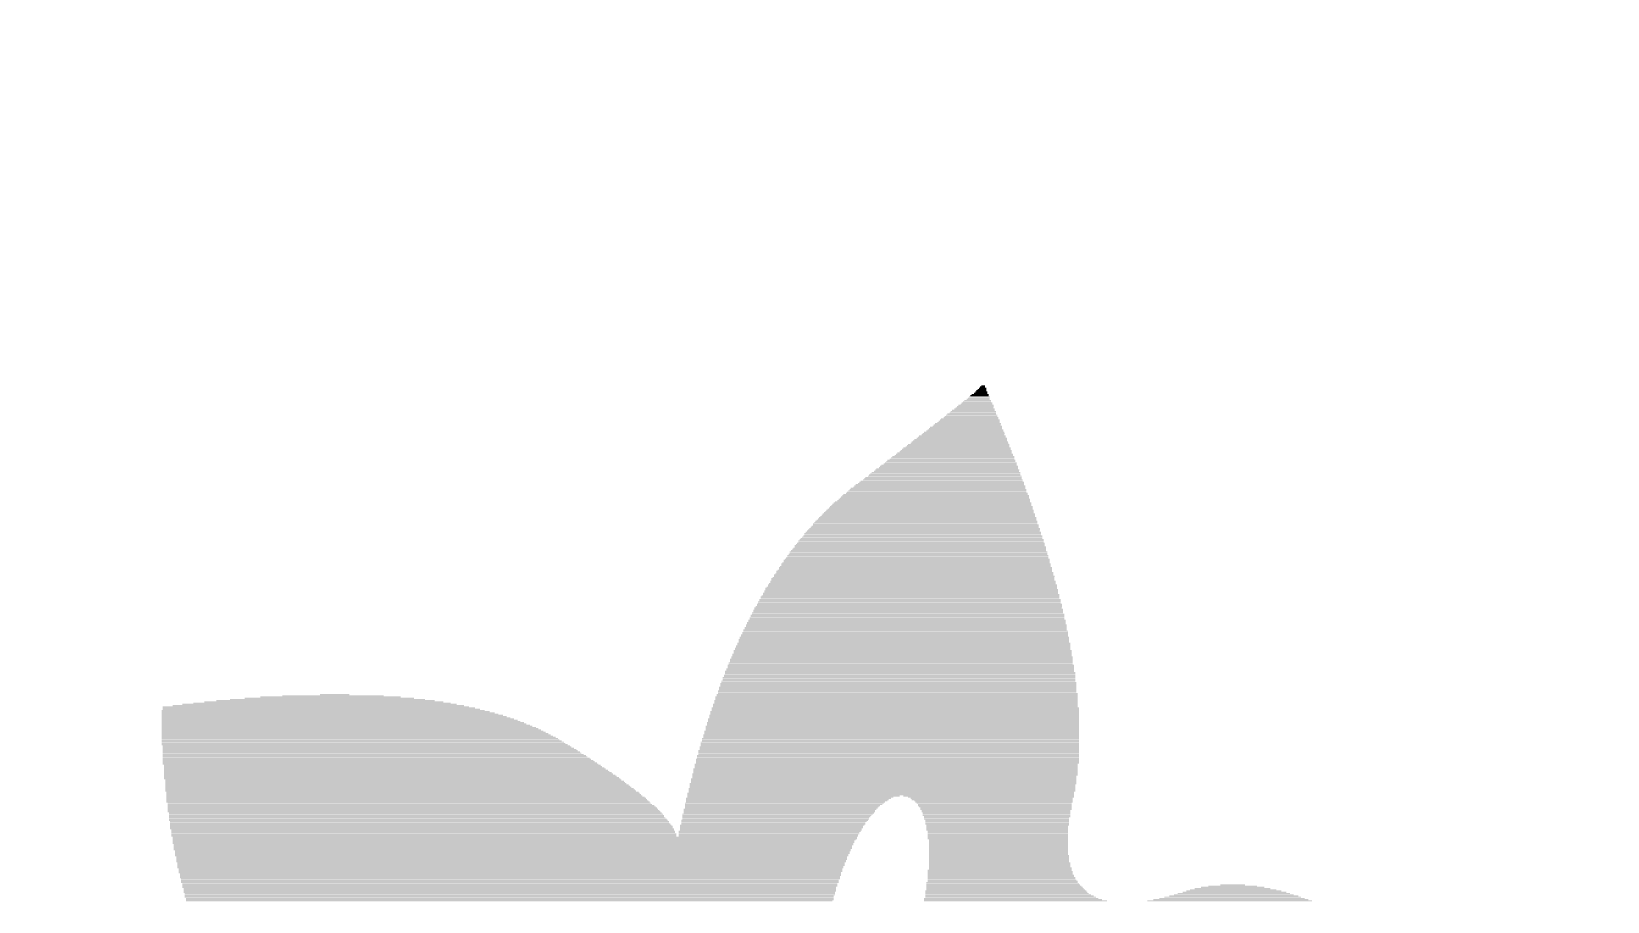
# Model space of a CAD drawing. Extents: x 0 to 86.4, y -0.1 to 54.7.
# Drawn here: x 79.735 to 83.017, y 43.321 to 45.132 of the extents above; entities that cross this region are included whole.
import ezdxf

# ---------------------------------------------------------------- set-up
doc = ezdxf.new("R2010")
doc.units = 0
doc.layers.add('20', color=53, linetype='CONTINUOUS')
doc.layers.add('21', color=40, linetype='CONTINUOUS')

# ---------------------------------------------------------------- blocks, each defined once
blk = doc.blocks.new('RECT')
blk.add_solid([(-0.5, -0.5), (0.5, -0.5), (-0.5, 0.5), (0.5, 0.5)])

msp = doc.modelspace()

# ---------------------------------------------------------------- linework, layer by layer
at = {"layer": '20', "const_width": 0.127}
msp.add_lwpolyline([(86.36, 41.91, 0.4142), (73.66, 54.61)], format="xyb", dxfattribs=at)

# ---------------------------------------------------------------- block references
at = {"layer": '21'}
for p, xscale, yscale in [((81.7054, 44.3635), 0.0558, 0.0024), ((81.7066, 44.3661), 0.0482, 0.0026), ((81.7079, 44.3686), 0.0456, 0.0024), ((81.7092, 44.3712), 0.0432, 0.0026), ((81.7092, 44.3737), 0.038, 0.0024), ((81.7105, 44.3762), 0.0356, 0.0024), ((81.7117, 44.3788), 0.0278, 0.0026), ((81.713, 44.3813), 0.0254, 0.0024), ((81.713, 44.3839), 0.0202, 0.0026), ((81.7143, 44.3864), 0.0178, 0.0024), ((81.7155, 44.3889), 0.0152, 0.0024), ((81.7155, 44.3915), 0.01, 0.0026), ((81.7168, 44.394), 0.0076, 0.0024), ((81.6914, 44.3305), 0.1092, 0.0024), ((81.6927, 44.3331), 0.1066, 0.0026), ((81.6927, 44.3356), 0.1016, 0.0024), ((81.6952, 44.3381), 0.0964, 0.0024), ((81.6965, 44.3407), 0.094, 0.0026), ((81.6965, 44.3432), 0.0888, 0.0024), ((81.699, 44.3458), 0.0838, 0.0026), ((81.699, 44.3483), 0.0786, 0.0024), ((81.7003, 44.3508), 0.0762, 0.0024), ((81.7016, 44.3534), 0.0736, 0.0026), ((81.7028, 44.3559), 0.066, 0.0024), ((81.7041, 44.3585), 0.0634, 0.0026), ((81.7041, 44.361), 0.0584, 0.0024), ((81.6774, 44.2975), 0.1676, 0.0024), ((81.6787, 44.3), 0.16, 0.0024), ((81.68, 44.3026), 0.1574, 0.0026), ((81.68, 44.3051), 0.1524, 0.0024), ((81.6812, 44.3077), 0.1498, 0.0026), ((81.6838, 44.3102), 0.1448, 0.0024), ((81.6838, 44.3127), 0.1396, 0.0024), ((81.6851, 44.3153), 0.1372, 0.0026), ((81.6863, 44.3178), 0.1294, 0.0024), ((81.6876, 44.3204), 0.127, 0.0026), ((81.6889, 44.3229), 0.1244, 0.0024), ((81.6889, 44.3254), 0.1194, 0.0024), ((81.6914, 44.328), 0.1142, 0.0026), ((81.6622, 44.2645), 0.2234, 0.0026), ((81.6634, 44.267), 0.2158, 0.0024), ((81.6647, 44.2696), 0.2132, 0.0026), ((81.666, 44.2721), 0.2108, 0.0024), ((81.6673, 44.2746), 0.2032, 0.0024), ((81.6685, 44.2772), 0.2006, 0.0026), ((81.6686, 44.2797), 0.1956, 0.0024), ((81.6698, 44.2823), 0.193, 0.0026), ((81.6724, 44.2848), 0.188, 0.0024), ((81.6723, 44.2873), 0.1828, 0.0024), ((81.6736, 44.2899), 0.1802, 0.0026), ((81.6749, 44.2924), 0.1726, 0.0024), ((81.6762, 44.295), 0.1702, 0.0026), ((81.6495, 44.234), 0.2742, 0.0024), ((81.6495, 44.2365), 0.2692, 0.0024), ((81.6507, 44.2391), 0.2666, 0.0026), ((81.652, 44.2416), 0.259, 0.0024), ((81.6533, 44.2442), 0.2564, 0.0026), ((81.6546, 44.2467), 0.254, 0.0024), ((81.6559, 44.2492), 0.2464, 0.0024), ((81.6571, 44.2518), 0.2438, 0.0026), ((81.6571, 44.2543), 0.2386, 0.0024), ((81.6596, 44.2569), 0.2336, 0.0026), ((81.6609, 44.2594), 0.231, 0.0024), ((81.6609, 44.2619), 0.226, 0.0024), ((81.633, 44.201), 0.3276, 0.0026), ((81.6342, 44.2035), 0.325, 0.0024), ((81.6368, 44.2061), 0.32, 0.0026), ((81.6368, 44.2086), 0.315, 0.0024), ((81.6381, 44.2111), 0.3124, 0.0024), ((81.6393, 44.2137), 0.3098, 0.0026), ((81.6406, 44.2162), 0.3022, 0.0024), ((81.6419, 44.2188), 0.2998, 0.0026), ((81.6419, 44.2213), 0.2946, 0.0024), ((81.6444, 44.2238), 0.2894, 0.0024), ((81.6457, 44.2264), 0.287, 0.0026), ((81.6457, 44.2289), 0.282, 0.0024), ((81.6482, 44.2315), 0.2768, 0.0026), ((81.6177, 44.168), 0.3834, 0.0026), ((81.6203, 44.1705), 0.3784, 0.0024), ((81.6203, 44.173), 0.3734, 0.0024), ((81.6216, 44.1756), 0.3708, 0.0026), ((81.6228, 44.1781), 0.3682, 0.0024), ((81.6228, 44.1807), 0.3632, 0.0026), ((81.6254, 44.1832), 0.3582, 0.0024), ((81.6267, 44.1857), 0.3556, 0.0024), ((81.6266, 44.1883), 0.3504, 0.0026), ((81.6292, 44.1908), 0.3454, 0.0024), ((81.6304, 44.1934), 0.3428, 0.0026), ((81.6305, 44.1959), 0.3378, 0.0024), ((81.633, 44.1984), 0.3328, 0.0024), ((81.6063, 44.1349), 0.4318, 0.0024), ((81.6063, 44.1375), 0.4266, 0.0026), ((81.6076, 44.14), 0.4242, 0.0024), ((81.6089, 44.1426), 0.4216, 0.0026), ((81.6089, 44.1451), 0.4166, 0.0024), ((81.6101, 44.1476), 0.414, 0.0024), ((81.6114, 44.1502), 0.4114, 0.0026), ((81.6114, 44.1527), 0.4064, 0.0024), ((81.6139, 44.1553), 0.4012, 0.0026), ((81.6152, 44.1578), 0.3988, 0.0024), ((81.6152, 44.1603), 0.3936, 0.0024), ((81.6165, 44.1629), 0.3912, 0.0026), ((81.6178, 44.1654), 0.3886, 0.0024), ((81.5962, 44.1019), 0.4724, 0.0024), ((81.5962, 44.107), 0.4674, 0.0024), ((81.5974, 44.1045), 0.4698, 0.0026), ((81.5974, 44.1095), 0.4648, 0.0024), ((81.5987, 44.1121), 0.4622, 0.0026), ((81.5987, 44.1146), 0.4572, 0.0024), ((81.6, 44.1172), 0.4546, 0.0026), ((81.6012, 44.1197), 0.452, 0.0024), ((81.6012, 44.1222), 0.447, 0.0024), ((81.6025, 44.1248), 0.4444, 0.0026), ((81.6038, 44.1273), 0.442, 0.0024), ((81.6038, 44.1299), 0.4368, 0.0026), ((81.605, 44.1324), 0.4342, 0.0024), ((81.5873, 44.0714), 0.5106, 0.0024), ((81.5873, 44.0689), 0.5106, 0.0024), ((81.5886, 44.074), 0.508, 0.0026), ((81.5885, 44.0765), 0.5028, 0.0024), ((81.5898, 44.0791), 0.5004, 0.0026), ((81.5911, 44.0816), 0.4978, 0.0024), ((81.5911, 44.0867), 0.4928, 0.0026), ((81.5911, 44.0841), 0.4928, 0.0024), ((81.5924, 44.0892), 0.4902, 0.0024), ((81.5923, 44.0918), 0.485, 0.0026), ((81.5936, 44.0943), 0.4826, 0.0024), ((81.5949, 44.0968), 0.48, 0.0024), ((81.5949, 44.0994), 0.475, 0.0026), ((81.5796, 44.0359), 0.546, 0.0026), ((81.5809, 44.041), 0.5434, 0.0026), ((81.5809, 44.0384), 0.5434, 0.0024), ((81.5809, 44.0435), 0.5384, 0.0024), ((81.5822, 44.0486), 0.536, 0.0026), ((81.5822, 44.046), 0.536, 0.0024), ((81.5822, 44.0511), 0.5308, 0.0024), ((81.5834, 44.0537), 0.5282, 0.0026), ((81.5847, 44.0562), 0.5256, 0.0024), ((81.5847, 44.0613), 0.5206, 0.0026), ((81.586, 44.0587), 0.5232, 0.0024), ((81.586, 44.0638), 0.5182, 0.0024), ((81.5873, 44.0664), 0.5156, 0.0026), ((81.5733, 44.0029), 0.579, 0.0026), ((81.5733, 44.0079), 0.574, 0.0024), ((81.5746, 44.0054), 0.5766, 0.0024), ((81.5745, 44.0105), 0.5714, 0.0026), ((81.5758, 44.0156), 0.5688, 0.0026), ((81.5758, 44.013), 0.5688, 0.0024), ((81.5758, 44.0181), 0.5638, 0.0024), ((81.5771, 44.0232), 0.5612, 0.0026), ((81.5771, 44.0206), 0.5612, 0.0024), ((81.5771, 44.0257), 0.5562, 0.0024), ((81.5784, 44.0308), 0.5538, 0.0024), ((81.5784, 44.0283), 0.5538, 0.0026), ((81.5797, 44.0333), 0.5512, 0.0024), ((81.5669, 43.9724), 0.607, 0.0026), ((81.5682, 43.9698), 0.6096, 0.0024), ((81.5682, 43.9749), 0.6044, 0.0024), ((81.5695, 43.98), 0.602, 0.0024), ((81.5695, 43.9775), 0.602, 0.0026), ((81.5695, 43.9825), 0.5968, 0.0024), ((81.5708, 43.9876), 0.5944, 0.0024), ((81.5708, 43.9851), 0.5944, 0.0026), ((81.5707, 43.9927), 0.5892, 0.0024), ((81.5707, 43.9902), 0.5892, 0.0026), ((81.572, 43.9952), 0.5866, 0.0024), ((81.572, 44.0003), 0.5816, 0.0024), ((81.5733, 43.9978), 0.5842, 0.0026), ((81.5632, 43.9394), 0.635, 0.0026), ((81.5632, 43.9368), 0.635, 0.0024), ((81.5631, 43.9444), 0.6298, 0.0024), ((81.5631, 43.9419), 0.6298, 0.0024), ((81.5644, 43.9495), 0.6274, 0.0024), ((81.5644, 43.947), 0.6274, 0.0026), ((81.5644, 43.9546), 0.6222, 0.0024), ((81.5644, 43.9521), 0.6222, 0.0026), ((81.5657, 43.9571), 0.6198, 0.0024), ((81.5657, 43.9622), 0.6146, 0.0024), ((81.567, 43.9597), 0.6172, 0.0026), ((81.5669, 43.9673), 0.612, 0.0024), ((81.5669, 43.9648), 0.612, 0.0026), ((81.5581, 43.9063), 0.6604, 0.0024), ((81.5581, 43.9038), 0.6604, 0.0024), ((81.558, 43.9114), 0.6552, 0.0024), ((81.558, 43.9089), 0.6552, 0.0026), ((81.5593, 43.9165), 0.6526, 0.0024), ((81.5593, 43.914), 0.6526, 0.0026), ((81.5593, 43.9216), 0.6476, 0.0026), ((81.5606, 43.919), 0.6502, 0.0024), ((81.5606, 43.9267), 0.6452, 0.0026), ((81.5606, 43.9241), 0.6452, 0.0024), ((81.5606, 43.9317), 0.64, 0.0024), ((81.5619, 43.9292), 0.6426, 0.0024), ((81.5619, 43.9343), 0.6376, 0.0026), ((81.553, 43.8708), 0.6858, 0.0026), ((81.553, 43.8759), 0.6808, 0.0026), ((81.553, 43.8733), 0.6808, 0.0024), ((81.5543, 43.8809), 0.6782, 0.0024), ((81.5543, 43.8784), 0.6782, 0.0024), ((81.5542, 43.886), 0.673, 0.0024), ((81.5555, 43.8835), 0.6756, 0.0026), ((81.5555, 43.8911), 0.6704, 0.0024), ((81.5555, 43.8886), 0.6704, 0.0026), ((81.5568, 43.8962), 0.668, 0.0026), ((81.5568, 43.8936), 0.668, 0.0024), ((81.5568, 43.9013), 0.663, 0.0026), ((81.5568, 43.8987), 0.663, 0.0024), ((81.5492, 43.8428), 0.7036, 0.0024), ((81.5492, 43.8403), 0.7036, 0.0024), ((81.5491, 43.8479), 0.6984, 0.0024), ((81.5491, 43.8454), 0.6984, 0.0026), ((81.5504, 43.853), 0.6958, 0.0024), ((81.5504, 43.8505), 0.6958, 0.0026), ((81.5517, 43.8581), 0.6934, 0.0026), ((81.5517, 43.8555), 0.6934, 0.0024), ((81.5517, 43.8657), 0.6882, 0.0024), ((81.5517, 43.8632), 0.6882, 0.0026), ((81.5517, 43.8606), 0.6882, 0.0024), ((81.553, 43.8682), 0.6858, 0.0024), ((81.5454, 43.8124), 0.7214, 0.0026), ((81.5454, 43.8098), 0.7214, 0.0024), ((81.5454, 43.8073), 0.7214, 0.0026), ((81.5453, 43.8174), 0.7162, 0.0024), ((81.5453, 43.8149), 0.7162, 0.0024), ((81.5466, 43.8251), 0.7136, 0.0026), ((81.5466, 43.8225), 0.7136, 0.0024), ((81.5466, 43.82), 0.7136, 0.0026), ((81.5479, 43.8301), 0.7112, 0.0024), ((81.5479, 43.8276), 0.7112, 0.0024), ((81.5479, 43.8352), 0.706, 0.0024), ((81.5479, 43.8327), 0.706, 0.0026), ((81.5492, 43.8378), 0.7036, 0.0026), ((81.5403, 43.7743), 0.7416, 0.0026), ((81.5403, 43.7793), 0.7366, 0.0024), ((81.5415, 43.7768), 0.739, 0.0024), ((81.5415, 43.787), 0.734, 0.0026), ((81.5415, 43.7844), 0.734, 0.0024), ((81.5415, 43.7819), 0.734, 0.0026), ((81.5428, 43.792), 0.7314, 0.0024), ((81.5428, 43.7895), 0.7314, 0.0024), ((81.5428, 43.7997), 0.7264, 0.0026), ((81.5441, 43.7971), 0.729, 0.0024), ((81.5441, 43.7946), 0.729, 0.0026), ((81.5441, 43.8047), 0.7238, 0.0024), ((81.5441, 43.8022), 0.7238, 0.0024), ((80.3516, 43.7412), 0.4064, 0.0024), ((80.3554, 43.7438), 0.353, 0.0026), ((80.3579, 43.7463), 0.292, 0.0024), ((80.363, 43.7489), 0.2108, 0.0026), ((80.3668, 43.7514), 0.061, 0.0024), ((81.5365, 43.7463), 0.7544, 0.0024), ((81.5365, 43.7438), 0.7544, 0.0026), ((81.5365, 43.7412), 0.7544, 0.0024), ((81.5377, 43.7514), 0.7518, 0.0024), ((81.5377, 43.7489), 0.7518, 0.0026), ((81.5377, 43.759), 0.7466, 0.0024), ((81.5377, 43.7565), 0.7466, 0.0026), ((81.539, 43.7539), 0.7492, 0.0024), ((81.539, 43.7666), 0.7442, 0.0024), ((81.539, 43.7641), 0.7442, 0.0024), ((81.539, 43.7616), 0.7442, 0.0026), ((81.5403, 43.7717), 0.7416, 0.0024), ((81.5403, 43.7692), 0.7416, 0.0026), ((80.3426, 43.7184), 0.673, 0.0026), ((80.3477, 43.7158), 0.6832, 0.0024), ((80.3528, 43.7133), 0.6934, 0.0024), ((80.3566, 43.7108), 0.701, 0.0026), ((80.3617, 43.7082), 0.7112, 0.0024), ((80.3274, 43.726), 0.6374, 0.0024), ((80.3338, 43.7235), 0.6502, 0.0026), ((80.3389, 43.7209), 0.6604, 0.0024), ((80.3325, 43.7285), 0.607, 0.0024), ((80.335, 43.7311), 0.5714, 0.0026), ((80.3401, 43.7336), 0.5358, 0.0024), ((80.3439, 43.7362), 0.4978, 0.0026), ((80.3477, 43.7387), 0.4546, 0.0024), ((81.5314, 43.7082), 0.7696, 0.0024), ((81.5326, 43.7158), 0.767, 0.0024), ((81.5326, 43.7133), 0.767, 0.0024), ((81.5326, 43.7108), 0.767, 0.0026), ((81.5339, 43.7235), 0.7644, 0.0026), ((81.5339, 43.7209), 0.7644, 0.0024), ((81.5339, 43.7184), 0.7644, 0.0026), ((81.5339, 43.7311), 0.7594, 0.0026), ((81.5339, 43.7285), 0.7594, 0.0024), ((81.5339, 43.726), 0.7594, 0.0024), ((81.5352, 43.7387), 0.7568, 0.0024), ((81.5352, 43.7362), 0.7568, 0.0026), ((81.5352, 43.7336), 0.7568, 0.0024), ((80.3655, 43.7057), 0.7188, 0.0026), ((80.3693, 43.7031), 0.7264, 0.0024), ((80.3731, 43.7006), 0.734, 0.0024), ((80.3769, 43.6981), 0.7416, 0.0026), ((80.3795, 43.6955), 0.7468, 0.0024), ((80.3833, 43.693), 0.7544, 0.0026), ((80.3858, 43.6904), 0.7594, 0.0024), ((80.3896, 43.6879), 0.767, 0.0024), ((80.3922, 43.6854), 0.7722, 0.0026), ((80.396, 43.6828), 0.7798, 0.0024), ((80.3985, 43.6803), 0.7848, 0.0026), ((80.4011, 43.6777), 0.79, 0.0024), ((80.4036, 43.6752), 0.795, 0.0024), ((81.5263, 43.6752), 0.7798, 0.0024), ((81.5276, 43.6854), 0.7772, 0.0026), ((81.5276, 43.6828), 0.7772, 0.0024), ((81.5276, 43.6803), 0.7772, 0.0026), ((81.5276, 43.6777), 0.7772, 0.0024), ((81.5288, 43.693), 0.7746, 0.0026), ((81.5288, 43.6904), 0.7746, 0.0024), ((81.5288, 43.6879), 0.7746, 0.0024), ((81.5301, 43.7006), 0.772, 0.0024), ((81.5301, 43.6981), 0.772, 0.0026), ((81.5301, 43.6955), 0.772, 0.0024), ((81.5314, 43.7057), 0.7696, 0.0026), ((81.5314, 43.7031), 0.7696, 0.0024), ((80.4061, 43.6727), 0.8, 0.0026), ((80.4087, 43.6701), 0.8052, 0.0024), ((80.4112, 43.6676), 0.8102, 0.0026), ((80.4138, 43.665), 0.8154, 0.0024), ((80.4163, 43.6625), 0.8204, 0.0024), ((80.4188, 43.66), 0.8254, 0.0026), ((80.4201, 43.6574), 0.828, 0.0024), ((80.4227, 43.6549), 0.8332, 0.0026), ((80.4252, 43.6523), 0.8382, 0.0024), ((80.4265, 43.6498), 0.8408, 0.0024), ((80.429, 43.6473), 0.8458, 0.0026), ((80.4328, 43.6447), 0.8482, 0.0024), ((80.4341, 43.6422), 0.8508, 0.0026), ((81.5212, 43.6422), 0.7898, 0.0026), ((81.5225, 43.6523), 0.7874, 0.0024), ((81.5225, 43.6498), 0.7874, 0.0024), ((81.5225, 43.6473), 0.7874, 0.0026), ((81.5225, 43.6447), 0.7874, 0.0024), ((81.5238, 43.66), 0.7848, 0.0026), ((81.5238, 43.6574), 0.7848, 0.0024), ((81.5238, 43.6549), 0.7848, 0.0026), ((81.525, 43.6676), 0.7822, 0.0026), ((81.525, 43.665), 0.7822, 0.0024), ((81.525, 43.6625), 0.7822, 0.0024), ((81.5263, 43.6727), 0.7798, 0.0026), ((81.5263, 43.6701), 0.7798, 0.0024), ((80.4367, 43.6396), 0.856, 0.0024), ((80.4392, 43.6371), 0.861, 0.0024), ((80.4405, 43.6346), 0.8636, 0.0026), ((80.443, 43.632), 0.8686, 0.0024), ((80.4443, 43.6295), 0.8712, 0.0026), ((80.4468, 43.6269), 0.8762, 0.0024), ((80.4494, 43.6244), 0.8814, 0.0024), ((80.4506, 43.6219), 0.8838, 0.0026), ((80.4532, 43.6193), 0.889, 0.0024), ((80.4544, 43.6168), 0.8914, 0.0026), ((80.457, 43.6142), 0.8966, 0.0024), ((80.4582, 43.6117), 0.899, 0.0024), ((80.4608, 43.6092), 0.9042, 0.0026), ((81.5174, 43.6168), 0.7974, 0.0026), ((81.5174, 43.6142), 0.7974, 0.0024), ((81.5174, 43.6117), 0.7974, 0.0024), ((81.5174, 43.6092), 0.7974, 0.0026), ((81.5187, 43.6244), 0.795, 0.0024), ((81.5187, 43.6219), 0.795, 0.0026), ((81.5187, 43.6193), 0.795, 0.0024), ((81.5199, 43.6346), 0.7924, 0.0026), ((81.5199, 43.632), 0.7924, 0.0024), ((81.5199, 43.6295), 0.7924, 0.0026), ((81.5199, 43.6269), 0.7924, 0.0024), ((81.5212, 43.6396), 0.7898, 0.0024), ((81.5212, 43.6371), 0.7898, 0.0024), ((80.4621, 43.6066), 0.9068, 0.0024), ((80.4658, 43.6041), 0.9092, 0.0026), ((80.4671, 43.6015), 0.9118, 0.0024), ((80.4697, 43.599), 0.917, 0.0024), ((80.4709, 43.5965), 0.9194, 0.0026), ((80.4735, 43.5939), 0.9246, 0.0024), ((80.4747, 43.5914), 0.927, 0.0026), ((80.4773, 43.5888), 0.9322, 0.0024), ((80.4785, 43.5863), 0.9346, 0.0024), ((80.4811, 43.5838), 0.9398, 0.0026), ((80.4824, 43.5812), 0.9424, 0.0024), ((80.4849, 43.5787), 0.9474, 0.0026), ((80.4862, 43.5761), 0.95, 0.0024), ((81.5098, 43.5761), 0.8026, 0.0024), ((81.5123, 43.5863), 0.8026, 0.0024), ((81.5123, 43.5838), 0.8026, 0.0026), ((81.511, 43.5812), 0.8, 0.0024), ((81.511, 43.5787), 0.8, 0.0026), ((81.5136, 43.5965), 0.8, 0.0026), ((81.5136, 43.5939), 0.8, 0.0024), ((81.5136, 43.5914), 0.8, 0.0026), ((81.5136, 43.5888), 0.8, 0.0024), ((81.5149, 43.6066), 0.7976, 0.0024), ((81.5149, 43.6041), 0.7976, 0.0026), ((81.5149, 43.6015), 0.7976, 0.0024), ((81.5149, 43.599), 0.7976, 0.0024), ((80.4887, 43.5736), 0.9498, 0.0024), ((80.4913, 43.5711), 0.955, 0.0026), ((80.4925, 43.5685), 0.9574, 0.0024), ((80.4938, 43.566), 0.96, 0.0026), ((80.4964, 43.5634), 0.9652, 0.0024), ((80.4976, 43.5609), 0.9676, 0.0024), ((80.4989, 43.5584), 0.9702, 0.0026), ((80.5014, 43.5558), 0.9752, 0.0024), ((80.5027, 43.5533), 0.9778, 0.0026), ((80.504, 43.5507), 0.9804, 0.0024), ((80.5078, 43.5482), 0.983, 0.0024), ((80.509, 43.5457), 0.9854, 0.0026), ((80.5103, 43.5431), 0.988, 0.0024), ((81.5035, 43.5457), 0.8052, 0.0026), ((81.5035, 43.5431), 0.8052, 0.0024), ((81.506, 43.5558), 0.8052, 0.0024), ((81.506, 43.5533), 0.8052, 0.0026), ((81.506, 43.5507), 0.8052, 0.0024), ((81.5047, 43.5482), 0.8026, 0.0024), ((81.5085, 43.566), 0.805, 0.0026), ((81.5073, 43.5634), 0.8026, 0.0024), ((81.5073, 43.5609), 0.8026, 0.0024), ((81.5073, 43.5584), 0.8026, 0.0026), ((81.5098, 43.5736), 0.8026, 0.0024), ((81.5098, 43.5711), 0.8026, 0.0026), ((81.5098, 43.5685), 0.8026, 0.0024), ((80.5116, 43.5406), 0.9906, 0.0026), ((80.5141, 43.538), 0.9956, 0.0024), ((80.5154, 43.5355), 0.9982, 0.0024), ((80.5167, 43.533), 1.0008, 0.0026), ((80.5179, 43.5304), 1.0032, 0.0024), ((80.5192, 43.5279), 1.0058, 0.0026), ((80.5217, 43.5253), 1.0058, 0.0024), ((80.523, 43.5228), 1.0084, 0.0024), ((80.5255, 43.5203), 1.0134, 0.0026), ((80.5268, 43.5177), 1.016, 0.0024), ((80.5281, 43.5152), 1.0186, 0.0026), ((80.5293, 43.5126), 1.021, 0.0024), ((80.5306, 43.5101), 1.0236, 0.0024), ((81.2939, 43.5126), 0.4012, 0.0024), ((81.2926, 43.5101), 0.3986, 0.0024), ((81.3028, 43.5253), 0.414, 0.0024), ((81.3015, 43.5228), 0.4114, 0.0024), ((81.299, 43.5203), 0.4064, 0.0026), ((81.2977, 43.5177), 0.4038, 0.0024), ((81.2964, 43.5152), 0.4012, 0.0026), ((81.3117, 43.5355), 0.4268, 0.0024), ((81.3091, 43.533), 0.4216, 0.0026), ((81.3078, 43.5304), 0.419, 0.0024), ((81.3053, 43.5279), 0.414, 0.0026), ((81.3218, 43.5406), 0.4418, 0.0026), ((81.3155, 43.538), 0.4292, 0.0024), ((81.7283, 43.5406), 0.3556, 0.0026), ((81.7333, 43.538), 0.3454, 0.0024), ((81.7346, 43.5355), 0.3378, 0.0024), ((81.7358, 43.533), 0.3352, 0.0026), ((81.7384, 43.5304), 0.3302, 0.0024), ((81.7397, 43.5279), 0.3276, 0.0026), ((81.7397, 43.5253), 0.3226, 0.0024), ((81.7409, 43.5228), 0.32, 0.0024), ((81.7409, 43.5203), 0.32, 0.0026), ((81.7422, 43.5177), 0.3174, 0.0024), ((81.7435, 43.5152), 0.315, 0.0026), ((81.7435, 43.5126), 0.315, 0.0024), ((81.7435, 43.5101), 0.3098, 0.0024), ((80.5319, 43.5076), 1.0262, 0.0026), ((80.5344, 43.505), 1.026, 0.0024), ((80.5357, 43.5025), 1.0286, 0.0026), ((80.537, 43.4999), 1.0312, 0.0024), ((80.537, 43.4974), 1.0312, 0.0024), ((80.5383, 43.4949), 1.0338, 0.0026), ((80.5395, 43.4923), 1.0362, 0.0024), ((80.5408, 43.4898), 1.0388, 0.0026), ((80.5433, 43.4872), 1.0388, 0.0024), ((80.5433, 43.4847), 1.0388, 0.0024), ((80.5446, 43.4822), 1.0414, 0.0026), ((80.5459, 43.4796), 1.044, 0.0024), ((80.5471, 43.4771), 1.0464, 0.0026), ((81.2774, 43.4796), 0.3836, 0.0024), ((81.2761, 43.4771), 0.381, 0.0026), ((81.2825, 43.4898), 0.3886, 0.0026), ((81.2812, 43.4872), 0.386, 0.0024), ((81.2799, 43.4847), 0.3834, 0.0024), ((81.2799, 43.4822), 0.3834, 0.0026), ((81.2888, 43.5025), 0.3962, 0.0026), ((81.2875, 43.4999), 0.3936, 0.0024), ((81.2863, 43.4974), 0.3912, 0.0024), ((81.285, 43.4949), 0.3886, 0.0026), ((81.285, 43.4923), 0.3886, 0.0024), ((81.2926, 43.5076), 0.3986, 0.0026), ((81.2914, 43.505), 0.3962, 0.0024), ((81.7435, 43.5076), 0.3098, 0.0026), ((81.7447, 43.505), 0.3072, 0.0024), ((81.7447, 43.5025), 0.3072, 0.0026), ((81.7447, 43.4999), 0.3072, 0.0024), ((81.746, 43.4974), 0.3048, 0.0024), ((81.7447, 43.4949), 0.3022, 0.0026), ((81.7447, 43.4923), 0.3022, 0.0024), ((81.746, 43.4898), 0.2996, 0.0026), ((81.746, 43.4872), 0.2996, 0.0024), ((81.746, 43.4847), 0.2996, 0.0024), ((81.746, 43.4822), 0.2996, 0.0026), ((81.7473, 43.4796), 0.2972, 0.0024), ((81.746, 43.4771), 0.2946, 0.0026), ((80.5471, 43.4745), 1.0464, 0.0024), ((80.5484, 43.472), 1.049, 0.0024), ((80.5497, 43.4695), 1.0464, 0.0026), ((80.551, 43.4669), 1.049, 0.0024), ((80.551, 43.4644), 1.049, 0.0026), ((80.5522, 43.4618), 1.0514, 0.0024), ((80.5522, 43.4593), 1.0514, 0.0024), ((80.5522, 43.4568), 1.0514, 0.0026), ((80.7414, 43.4542), 1.4248, 0.0024), ((80.7414, 43.4517), 1.4248, 0.0026), ((80.7402, 43.4491), 1.4224, 0.0024), ((80.7389, 43.4466), 1.4198, 0.0024), ((81.2723, 43.4669), 0.3784, 0.0024), ((81.271, 43.4644), 0.3758, 0.0026), ((81.271, 43.4618), 0.3758, 0.0024), ((81.2698, 43.4593), 0.3734, 0.0024), ((81.2698, 43.4568), 0.3734, 0.0026), ((81.2761, 43.4745), 0.381, 0.0024), ((81.2748, 43.472), 0.3784, 0.0024), ((81.2748, 43.4695), 0.3784, 0.0026), ((81.746, 43.4745), 0.2946, 0.0024), ((81.746, 43.472), 0.2946, 0.0024), ((81.746, 43.4695), 0.2946, 0.0026), ((81.7473, 43.4669), 0.292, 0.0024), ((81.7473, 43.4644), 0.292, 0.0026), ((81.7473, 43.4618), 0.292, 0.0024), ((81.7473, 43.4593), 0.292, 0.0024), ((81.7473, 43.4568), 0.292, 0.0026), ((81.7473, 43.4542), 0.292, 0.0024), ((81.7473, 43.4517), 0.292, 0.0026), ((81.7486, 43.4491), 0.2896, 0.0024), ((81.7486, 43.4466), 0.2896, 0.0024), ((80.7389, 43.4441), 1.4198, 0.0026), ((80.7376, 43.4415), 1.4172, 0.0024), ((80.7389, 43.439), 1.4148, 0.0026), ((80.7376, 43.4364), 1.4122, 0.0024), ((80.7376, 43.4339), 1.4122, 0.0024), ((80.7376, 43.4314), 1.4122, 0.0026), ((80.7363, 43.4288), 1.4096, 0.0024), ((80.7376, 43.4263), 1.407, 0.0026), ((80.7364, 43.4237), 1.4046, 0.0024), ((80.7364, 43.4212), 1.4046, 0.0024), ((80.7351, 43.4187), 1.402, 0.0026), ((80.7351, 43.4161), 1.402, 0.0024), ((80.7351, 43.4136), 1.397, 0.0026), ((81.7486, 43.4441), 0.2896, 0.0026), ((81.7486, 43.4415), 0.2896, 0.0024), ((81.7486, 43.439), 0.2896, 0.0026), ((81.7486, 43.4364), 0.2896, 0.0024), ((81.7486, 43.4339), 0.2896, 0.0024), ((81.7486, 43.4314), 0.2896, 0.0026), ((81.7486, 43.4288), 0.2896, 0.0024), ((81.7486, 43.4263), 0.2896, 0.0026), ((81.7486, 43.4237), 0.2896, 0.0024), ((81.7486, 43.4212), 0.2896, 0.0024), ((81.7486, 43.4187), 0.2896, 0.0026), ((81.7498, 43.4161), 0.292, 0.0024), ((81.7498, 43.4136), 0.292, 0.0026), ((80.7351, 43.411), 1.397, 0.0024), ((80.7351, 43.4085), 1.397, 0.0024), ((80.7338, 43.406), 1.3944, 0.0026), ((80.7338, 43.4034), 1.3944, 0.0024), ((80.7338, 43.4009), 1.3892, 0.0026), ((80.7338, 43.3983), 1.3892, 0.0024), ((80.7338, 43.3958), 1.3892, 0.0024), ((80.7326, 43.3933), 1.3868, 0.0026), ((80.7326, 43.3907), 1.3868, 0.0024), ((80.7326, 43.3882), 1.3818, 0.0026), ((80.7326, 43.3856), 1.3818, 0.0024), ((80.7326, 43.3831), 1.3818, 0.0024), ((80.7313, 43.3806), 1.3792, 0.0026), ((81.7511, 43.3856), 0.2996, 0.0024), ((81.7524, 43.3831), 0.3022, 0.0024), ((81.7524, 43.3806), 0.3022, 0.0026), ((81.7498, 43.411), 0.292, 0.0024), ((81.7498, 43.4085), 0.292, 0.0024), ((81.7498, 43.406), 0.292, 0.0026), ((81.7498, 43.4034), 0.292, 0.0024), ((81.7511, 43.4009), 0.2946, 0.0026), ((81.7511, 43.3983), 0.2946, 0.0024), ((81.7511, 43.3958), 0.2946, 0.0024), ((81.7511, 43.3933), 0.2946, 0.0026), ((81.7524, 43.3907), 0.2972, 0.0024), ((81.7524, 43.3882), 0.2972, 0.0026), ((80.7325, 43.378), 1.3766, 0.0024), ((80.7325, 43.3755), 1.3766, 0.0026), ((80.7313, 43.3729), 1.3742, 0.0024), ((80.7313, 43.3704), 1.3742, 0.0024), ((80.7326, 43.3679), 1.3716, 0.0026), ((80.7313, 43.3653), 1.369, 0.0024), ((80.7313, 43.3628), 1.369, 0.0026), ((80.7313, 43.3602), 1.369, 0.0024), ((80.7313, 43.3577), 1.364, 0.0024), ((80.7313, 43.3552), 1.364, 0.0026), ((80.7313, 43.3526), 1.364, 0.0024), ((80.73, 43.3501), 1.3614, 0.0026), ((80.7313, 43.3475), 1.3588, 0.0024), ((81.7562, 43.3602), 0.315, 0.0024), ((81.7574, 43.3577), 0.3174, 0.0024), ((81.7587, 43.3552), 0.32, 0.0026), ((81.76, 43.3526), 0.3226, 0.0024), ((81.7612, 43.3501), 0.325, 0.0026), ((81.7625, 43.3475), 0.3276, 0.0024), ((81.7524, 43.378), 0.3022, 0.0024), ((81.7537, 43.3755), 0.3048, 0.0026), ((81.7537, 43.3729), 0.3048, 0.0024), ((81.7549, 43.3704), 0.3072, 0.0024), ((81.7549, 43.3679), 0.3072, 0.0026), ((81.7562, 43.3653), 0.3098, 0.0024), ((81.7575, 43.3628), 0.3124, 0.0026), ((82.2362, 43.3475), 0.1574, 0.0024), ((82.2362, 43.3501), 0.132, 0.0026), ((82.2363, 43.3526), 0.1016, 0.0024), ((82.2363, 43.3552), 0.0508, 0.0026), ((80.7313, 43.345), 1.3588, 0.0024), ((80.7313, 43.3425), 1.3588, 0.0026), ((80.73, 43.3399), 1.3562, 0.0024), ((80.7313, 43.3374), 1.3538, 0.0026), ((80.7313, 43.3348), 1.3538, 0.0024), ((80.73, 43.3323), 1.3512, 0.0024), ((80.73, 43.3298), 1.3512, 0.0026), ((80.7313, 43.3272), 1.3488, 0.0024), ((80.7313, 43.3247), 1.3488, 0.0026), ((80.73, 43.3221), 1.3462, 0.0024), ((81.7752, 43.3272), 0.3632, 0.0024), ((81.779, 43.3247), 0.3708, 0.0026), ((81.7841, 43.3221), 0.381, 0.0024), ((81.7638, 43.3425), 0.3352, 0.0026), ((81.7651, 43.3399), 0.3378, 0.0024), ((81.7663, 43.3374), 0.3402, 0.0026), ((81.7689, 43.3348), 0.3454, 0.0024), ((81.7714, 43.3323), 0.3504, 0.0024), ((81.774, 43.3298), 0.3556, 0.0026), ((81.7638, 43.345), 0.3302, 0.0024), ((82.2299, 43.3221), 0.3428, 0.0024), ((82.2324, 43.3247), 0.3224, 0.0026), ((82.235, 43.3272), 0.3022, 0.0024), ((82.2362, 43.3298), 0.2844, 0.0026), ((82.2388, 43.3323), 0.2692, 0.0024), ((82.2388, 43.3348), 0.249, 0.0024), ((82.2388, 43.3374), 0.2336, 0.0026), ((82.24, 43.3399), 0.2158, 0.0024), ((82.2388, 43.3425), 0.1982, 0.0026), ((82.2375, 43.345), 0.1802, 0.0024)]:
    msp.add_blockref('RECT', p, dxfattribs=dict(at, xscale=xscale, yscale=yscale))

doc.saveas('drawing.dxf')
